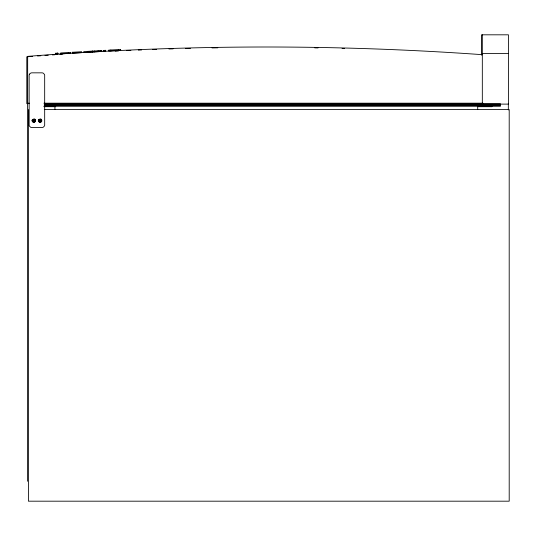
<?xml version="1.0" encoding="UTF-8"?>
<svg xmlns="http://www.w3.org/2000/svg" width="536" height="536" viewBox="0 0 536 536"><rect width="100%" height="100%" fill="white"/><g stroke="black" fill="none" stroke-linecap="round" stroke-linejoin="round"><path stroke-width="0.8" d="M34.177 121.23L34.512 120.701L34.177 120.178A0.744 0.744 0 0 0 33.5 120.178M81.68 51.724L72.266 52.28L72.347 53.211L81.76 52.655M93.586 51.021L83.75 51.603L83.83 52.535L93.666 51.959M482.32 53.546L508.456 53.546M27.537 56.474L32.555 56.474M29.339 103.187L27.664 103.187L27.664 56.367A3044.359 3044.359 0 0 1 482.668 54.699M43.919 103.187L482.882 103.187M28.978 103.636L26.8 103.636L26.8 56.816A3033.224 3033.224 0 0 1 28.448 56.695M44.287 103.803L500.443 103.803M44.287 104.413L500.443 104.413L500.443 105.023L44.287 105.023M44.287 105.632L500.443 105.632L500.443 106.242L43.919 106.242M44.354 106.081L55.228 106.081M477.683 106.081L491.901 106.081L491.901 106.698L477.67 106.698M44.006 106.698L55.724 106.698M44.294 109.552L509.2 109.552L509.2 501.187L28.408 501.187L28.408 109.552M40.548 120.278L40.408 121.23A0.744 0.744 0 0 1 39.731 121.23L39.396 120.701L39.731 120.178A0.744 0.744 0 0 1 40.408 120.178M118.429 49.56L118.51 50.491M110.845 50.002L110.932 50.94M105.438 50.324L105.518 51.255M103.354 50.444L103.435 51.382M100.172 50.632L100.252 51.57M98.088 50.759L98.168 51.691M94.383 50.974L94.463 51.912M92.581 51.081L92.661 52.012M92.46 51.088L92.54 52.019M72.387 52.273L72.467 53.205M68.293 52.515L68.374 53.446M57.694 53.138L57.774 54.069M55.61 53.258L55.69 54.19M508.329 103.301L508.329 109.994M482.32 34.813L482.32 104.111L508.456 104.111L508.456 34.813L481.502 34.813L481.502 55.201M477.71 106.242L477.71 109.585M54.94 106.242L54.94 109.585M27.537 103.301L27.537 481.268M30.103 56.561A3033.224 3033.224 0 0 1 32.575 56.374M37.527 55.999A3033.224 3033.224 0 0 1 40.823 55.751M44.95 55.449A3033.224 3033.224 0 0 1 48.253 55.208M52.381 54.913A3033.224 3033.224 0 0 1 54.853 54.746M59.811 54.404A3033.224 3033.224 0 0 1 62.283 54.237M115.173 51.154A3033.224 3033.224 0 0 1 118.476 50.994M126.751 50.605A3033.224 3033.224 0 0 1 130.885 50.418M138.328 50.103A3033.224 3033.224 0 0 1 141.638 49.962M152.398 49.547A3033.224 3033.224 0 0 1 156.539 49.392M168.954 48.977A3033.224 3033.224 0 0 1 173.088 48.85M185.51 48.495A3033.224 3033.224 0 0 1 190.474 48.367M212.008 47.918A3033.224 3033.224 0 0 1 217.804 47.818M314.726 47.858A3033.224 3033.224 0 0 1 318.036 47.918M342.055 48.434A3033.224 3033.224 0 0 1 344.534 48.495M32.602 120.52L33.668 120.841L33.627 121.813L33.996 120.855L35.075 120.888L34.009 120.56L34.049 119.595L33.681 120.553L32.602 120.52M38.833 120.52L39.898 120.841L39.858 121.813L40.227 120.855L41.306 120.888L40.24 120.56L40.28 119.595L39.912 120.553L38.833 120.52M32.147 120.238C34.317 127.253 38.197 115.508 32.147 120.238M38.378 120.238C40.548 127.253 44.428 115.508 38.378 120.238M29.52 74.115L29.353 74.417A2.332 2.332 0 0 0 29.138 75.395L29.138 125.002A2.332 2.332 0 0 0 29.353 125.98L30.565 127.22A3.116 3.116 0 0 0 31.999 127.561L41.815 127.561A3.116 3.116 0 0 0 43.248 127.22L44.454 125.98A2.332 2.332 0 0 0 44.676 125.002L44.676 75.395A2.332 2.332 0 0 0 44.454 74.417L43.248 73.177A3.116 3.116 0 0 0 41.815 72.836L31.999 72.836A3.116 3.116 0 0 0 30.565 73.177L29.52 74.115M32.488 119.702L32.247 120.051A1.42 1.42 0 0 0 32.194 121.25L33.111 122.128A1.936 1.936 0 0 0 34.451 122.175L35.43 121.357A1.42 1.42 0 0 0 35.477 120.158L34.565 119.273A1.936 1.936 0 0 0 33.225 119.233L32.488 119.702M38.719 119.702L38.478 120.051A1.42 1.42 0 0 0 38.425 121.25L39.342 122.128A1.936 1.936 0 0 0 40.682 122.175L41.661 121.357A1.42 1.42 0 0 0 41.708 120.158L40.796 119.273A1.936 1.936 0 0 0 39.456 119.233L38.719 119.702M57.834 53.124L55.469 53.265L55.55 54.203L57.915 54.062L57.834 53.124M70.37 52.387L60.655 52.964L60.742 53.895L70.451 53.325L70.37 52.387M101.579 50.552L94.262 50.98L94.343 51.918L101.659 51.483L101.579 50.552M105.579 50.317L103.214 50.451L103.294 51.389L105.659 51.248L105.579 50.317M120.62 49.426L108.654 50.136L108.741 51.067L120.701 50.364L120.62 49.426"/></g></svg>
